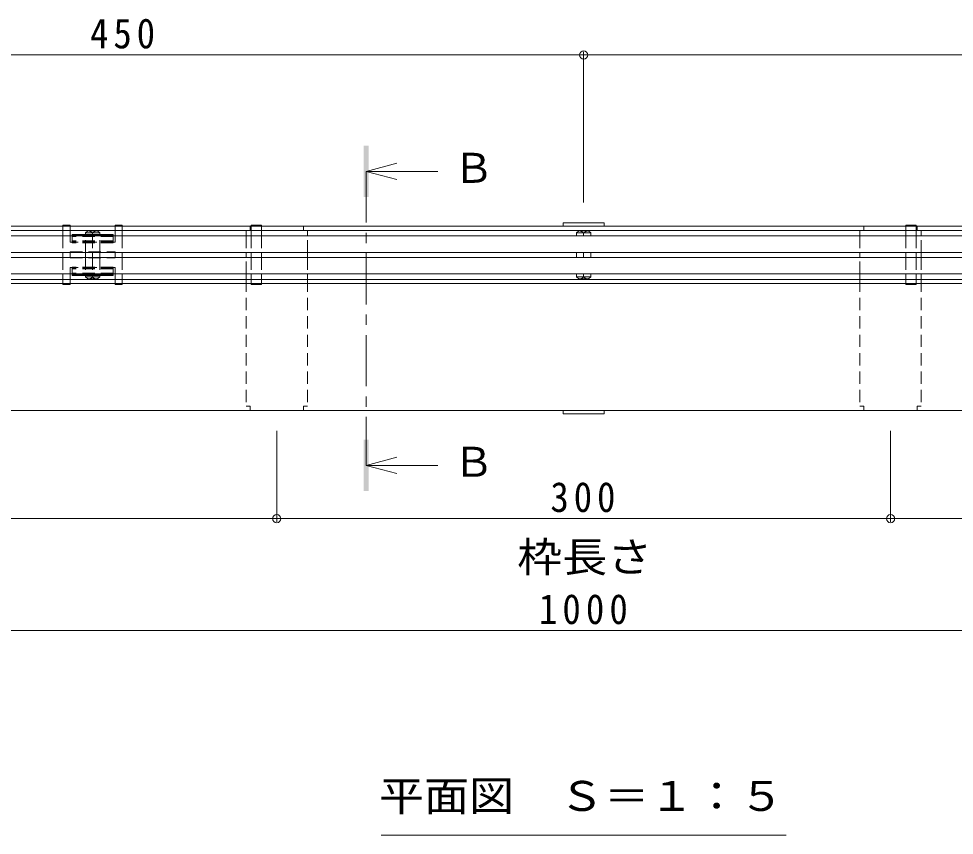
# Model space of a CAD drawing. Units: millimetres at full size, sheet at 1:5. Extents: x -1624 to 1942, y -1375 to 1322.
# Drawn here: x -1151.1 to -693.9, y 480.6 to 879.7 of the extents above; entities that cross this region are included whole.
import ezdxf
from ezdxf.enums import TextEntityAlignment as Align

# ---------------------------------------------------------------- set-up
doc = ezdxf.new("R2010")
doc.units = ezdxf.units.MM
doc.header["$LTSCALE"] = 5
doc.header["$PDMODE"] = 32
doc.header["$PDSIZE"] = 4
doc.linetypes.add('CHAIN1', pattern=[8, 5, -1, 1, -1])
doc.linetypes.add('DASHED1', pattern=[1.8, 1.2, -0.6])
for name, color, linetype, lineweight in [('E-2', 3, 'Continuous', 18), ('E-3', 4, 'Continuous', 18), ('E-4', 7, 'Continuous', 18), ('E-5', 7, 'Continuous', 18), ('E-7', 134, 'DASHED1', 9), ('E-8', 5, 'Continuous', 9), ('E-9', 2, 'Continuous', 18), ('E-B', 1, 'Continuous', 9)]:
    doc.layers.add(name, color=color, linetype=linetype, lineweight=lineweight)
doc.styles.add('ＭＳ ゴシック', font='')
doc.styles.get('ＭＳ ゴシック').set_extended_font_data('MS Gothic')

msp = doc.modelspace()

# ---------------------------------------------------------------- linework, layer by layer
at = {"layer": 'E-2'}
for p, q in [((-1374.52, 773.507), (-375.52, 773.507)), ((-1117.37, 776.007), (-1118.556, 775.007)), ((-1118.556, 775.007), (-1118.556, 773.507)), ((-1118.556, 775.007), (-1111.485, 775.007)), ((-1112.67, 776.007), (-1117.37, 776.007)), ((-1115.02, 775.007), (-1115.02, 773.507)), ((-1112.67, 776.007), (-1111.485, 775.007)), ((-1111.485, 775.007), (-1111.485, 773.507)), ((-877.37, 776.007), (-878.556, 775.007)), ((-878.556, 775.007), (-878.556, 773.507)), ((-878.556, 775.007), (-871.485, 775.007)), ((-872.67, 776.007), (-877.37, 776.007)), ((-875.02, 775.007), (-875.02, 773.507)), ((-872.67, 776.007), (-871.485, 775.007)), ((-871.485, 775.007), (-871.485, 773.507)), ((-375.52, 765.507), (-1374.52, 765.507)), ((-1118.556, 763.007), (-1118.556, 765.507)), ((-1115.02, 765.507), (-1115.02, 763.007)), ((-1111.485, 763.007), (-1111.485, 765.507)), ((-878.556, 763.007), (-878.556, 765.507)), ((-875.02, 765.507), (-875.02, 763.007)), ((-871.485, 763.007), (-871.485, 765.507)), ((-1374.52, 763.007), (-375.52, 763.007)), ((-1374.52, 755.007), (-375.52, 755.007)), ((-1118.556, 753.507), (-1118.556, 755.007)), ((-1115.02, 753.507), (-1115.02, 755.007)), ((-1111.485, 753.507), (-1111.485, 755.007)), ((-878.556, 753.507), (-878.556, 755.007)), ((-875.02, 753.507), (-875.02, 755.007)), ((-871.485, 753.507), (-871.485, 755.007)), ((-1118.556, 753.507), (-1111.485, 753.507)), ((-1117.37, 752.507), (-1118.556, 753.507)), ((-1112.67, 752.507), (-1117.37, 752.507)), ((-1112.67, 752.507), (-1111.485, 753.507)), ((-878.556, 753.507), (-871.485, 753.507)), ((-877.37, 752.507), (-878.556, 753.507)), ((-872.67, 752.507), (-877.37, 752.507)), ((-872.67, 752.507), (-871.485, 753.507))]:
    msp.add_line(p, q, dxfattribs=at)
at = {"layer": 'E-2', "color": 4}
for p, q in [((-1105.02, 774.256), (-1125.02, 774.256)), ((-1125.02, 773.507), (-1125.02, 774.256)), ((-1105.02, 773.757), (-1125.02, 773.757)), ((-1105.02, 773.507), (-1105.02, 774.256)), ((-1125.02, 755.007), (-1125.02, 754.259)), ((-1105.02, 754.757), (-1125.02, 754.757)), ((-1105.02, 755.007), (-1105.02, 754.259)), ((-1105.02, 754.259), (-1125.02, 754.259))]:
    msp.add_line(p, q, dxfattribs=at)
at = {"layer": 'E-2', "color": 4, "linetype": 'DASHED1'}
for p, q in [((-1105.02, 773.902), (-1125.02, 773.902)), ((-1125.02, 770.207), (-1125.02, 773.507)), ((-1105.02, 773.257), (-1125.02, 773.257)), ((-1105.02, 770.207), (-1105.02, 773.507)), ((-1105.02, 771.075), (-1125.02, 771.075)), ((-1105.02, 770.707), (-1125.02, 770.707)), ((-1105.02, 770.679), (-1125.02, 770.679)), ((-1105.02, 770.207), (-1125.02, 770.207)), ((-1125.02, 758.307), (-1125.02, 755.007)), ((-1105.02, 758.307), (-1125.02, 758.307)), ((-1105.02, 757.836), (-1125.02, 757.836)), ((-1105.02, 757.807), (-1125.02, 757.807)), ((-1105.02, 757.439), (-1125.02, 757.439)), ((-1105.02, 755.257), (-1125.02, 755.257)), ((-1105.02, 754.612), (-1125.02, 754.612)), ((-1105.02, 758.307), (-1105.02, 755.007))]:
    msp.add_line(p, q, dxfattribs=at)
at = {"layer": 'E-2', "linetype": 'DASHED1'}
for p, q in [((-1118.556, 765.507), (-1118.556, 773.507)), ((-1115.02, 773.507), (-1115.02, 765.507)), ((-1111.485, 765.507), (-1111.485, 773.507)), ((-1118.556, 763.007), (-1118.556, 755.007)), ((-1115.02, 763.007), (-1115.02, 755.007)), ((-1111.485, 763.007), (-1111.485, 755.007))]:
    msp.add_line(p, q, dxfattribs=at)
at = {"layer": 'E-2'}
for centre, start, end in [((-1117.423, 772.621), 44.79445, 89.10294), ((-1112.617, 772.621), 90.89706, 135.20555), ((-877.423, 772.621), 44.79445, 89.10294), ((-872.617, 772.621), 90.89706, 135.20555), ((-1117.423, 755.893), 270.89706, 315.20555), ((-1112.617, 755.893), 224.79445, 269.10294), ((-877.423, 755.893), 270.89706, 315.20555), ((-872.617, 755.893), 224.79445, 269.10294)]:
    msp.add_arc(centre, 3.386, start, end, dxfattribs=at)
at = {"layer": 'E-3'}
for p, q in [((-375.02, 778.257), (-1375.02, 778.257)), ((-375.02, 776.257), (-1375.02, 776.257)), ((-1375.02, 752.257), (-375.02, 752.257)), ((-1375.02, 750.257), (-375.02, 750.257))]:
    msp.add_line(p, q, dxfattribs=at)
msp.add_lwpolyline([(-1375.02, 688.257), (-375.02, 688.257), (-375.02, 778.257)], dxfattribs=at)
at = {"layer": 'E-4'}
for p, q in [((-1325.02, 861.966), (-875.02, 861.966)), ((-875.02, 863.466), (-875.02, 789.857)), ((-875.02, 861.966), (-425.02, 861.966)), ((-1025.02, 633.892), (-1025.02, 678.257)), ((-725.02, 633.892), (-725.02, 678.257)), ((-1325.02, 635.392), (-1025.02, 635.392)), ((-1025.02, 635.392), (-725.02, 635.392)), ((-725.02, 635.392), (-425.02, 635.392)), ((-1375.02, 580.628), (-375.02, 580.628))]:
    msp.add_line(p, q, dxfattribs=at)
for p in [(-875.02, 861.966), (-1025.02, 635.392), (-725.02, 635.392)]:
    msp.add_point(p, dxfattribs=at)
at = {"layer": 'E-5', "color": 4}
for p, q in [((-981.303, 805.068), (-966.303, 809.068)), ((-981.303, 805.068), (-946.303, 805.068)), ((-981.303, 805.068), (-966.303, 801.068)), ((-981.303, 661.412), (-966.303, 665.412)), ((-981.303, 661.412), (-946.303, 661.412)), ((-981.303, 661.412), (-966.303, 657.412))]:
    msp.add_line(p, q, dxfattribs=at)
at = {"layer": 'E-5', "color": 4, "linetype": 'CHAIN1'}
msp.add_line((-981.303, 805.068), (-981.303, 661.412), dxfattribs=at)
at = {"layer": 'E-5'}
msp.add_line((-974.02, 480.628), (-776.02, 480.628), dxfattribs=at)
at = {"layer": 'E-5', "color": 4}
for points in [[(-982.553, 792.568), (-980.053, 792.568), (-982.553, 817.568), (-980.053, 817.568)], [(-982.553, 648.912), (-980.053, 648.912), (-982.553, 673.912), (-980.053, 673.912)]]:
    msp.add_solid(points, dxfattribs=at)
at = {"layer": 'E-7'}
for p, q in [((-1038.02, 776.257), (-1038.02, 778.257)), ((-1012.02, 776.257), (-1012.02, 778.257)), ((-738.02, 776.257), (-738.02, 778.257)), ((-712.02, 776.257), (-712.02, 778.257)), ((-1038.02, 776.257), (-1040.02, 776.257)), ((-1040.02, 773.507), (-1040.02, 765.507)), ((-1012.02, 776.257), (-1010.02, 776.257)), ((-1010.02, 765.507), (-1010.02, 773.507)), ((-738.02, 776.257), (-740.02, 776.257)), ((-740.02, 773.507), (-740.02, 765.507)), ((-712.02, 776.257), (-710.02, 776.257)), ((-710.02, 765.507), (-710.02, 773.507)), ((-1040.02, 755.007), (-1040.02, 763.007)), ((-1010.02, 763.007), (-1010.02, 755.007)), ((-740.02, 755.007), (-740.02, 763.007)), ((-710.02, 763.007), (-710.02, 755.007)), ((-1040.02, 752.257), (-1040.02, 690.257)), ((-1010.02, 752.257), (-1010.02, 690.257)), ((-740.02, 752.257), (-740.02, 690.257)), ((-710.02, 752.257), (-710.02, 690.257)), ((-740.02, 690.257), (-738.02, 690.257)), ((-738.02, 690.257), (-738.02, 688.257)), ((-710.02, 690.257), (-712.02, 690.257)), ((-712.02, 690.257), (-712.02, 688.257))]:
    msp.add_line(p, q, dxfattribs=at)
at = {"layer": 'E-7', "linetype": 'Continuous'}
for p, q in [((-1040.02, 773.507), (-1040.02, 776.257)), ((-1010.02, 776.257), (-1010.02, 773.507)), ((-740.02, 773.507), (-740.02, 776.257)), ((-710.02, 776.257), (-710.02, 773.507)), ((-1040.02, 763.007), (-1040.02, 765.507)), ((-1010.02, 765.507), (-1010.02, 763.007)), ((-740.02, 763.007), (-740.02, 765.507)), ((-710.02, 765.507), (-710.02, 763.007)), ((-1040.02, 752.257), (-1040.02, 755.007)), ((-1010.02, 755.007), (-1010.02, 752.257)), ((-740.02, 752.257), (-740.02, 755.007)), ((-710.02, 755.007), (-710.02, 752.257))]:
    msp.add_line(p, q, dxfattribs=at)
at = {"layer": 'E-7'}
for points in [[(-1040.02, 690.257), (-1038.02, 690.257), (-1038.02, 688.257)], [(-1010.02, 690.257), (-1012.02, 690.257), (-1012.02, 688.257)]]:
    msp.add_lwpolyline(points, dxfattribs=at)
at = {"layer": 'E-8'}
for p, q in [((-1129.52, 778.757), (-1126.02, 778.757)), ((-1129.52, 778.757), (-1129.52, 778.257)), ((-1126.02, 778.757), (-1126.02, 778.257)), ((-1104.02, 778.757), (-1100.52, 778.757)), ((-1104.02, 778.757), (-1104.02, 778.257)), ((-1100.52, 778.757), (-1100.52, 778.257)), ((-1129.52, 776.257), (-1129.52, 773.507)), ((-1126.02, 773.507), (-1126.02, 776.257)), ((-1104.02, 776.257), (-1104.02, 773.507)), ((-1100.52, 773.507), (-1100.52, 776.257)), ((-1129.52, 763.007), (-1129.52, 765.507)), ((-1126.02, 765.507), (-1126.02, 763.007)), ((-1104.02, 763.007), (-1104.02, 765.507)), ((-1100.52, 765.507), (-1100.52, 763.007)), ((-1129.52, 755.007), (-1129.52, 752.257)), ((-1126.02, 752.257), (-1126.02, 755.007)), ((-1104.02, 755.007), (-1104.02, 752.257)), ((-1100.52, 752.257), (-1100.52, 755.007)), ((-1129.52, 750.257), (-1129.52, 749.757)), ((-1126.02, 750.257), (-1126.02, 749.757)), ((-1104.02, 750.257), (-1104.02, 749.757)), ((-1100.52, 750.257), (-1100.52, 749.757)), ((-1129.52, 749.757), (-1126.02, 749.757)), ((-1104.02, 749.757), (-1100.52, 749.757))]:
    msp.add_line(p, q, dxfattribs=at)
at = {"layer": 'E-8', "linetype": 'DASHED1'}
for p, q in [((-1129.52, 778.257), (-1129.52, 776.257)), ((-1126.02, 778.257), (-1126.02, 776.257)), ((-1104.02, 778.257), (-1104.02, 776.257)), ((-1100.52, 778.257), (-1100.52, 776.257)), ((-1129.52, 773.507), (-1129.52, 765.507)), ((-1126.02, 773.507), (-1126.02, 770.457)), ((-1104.02, 773.507), (-1104.02, 770.457)), ((-1100.52, 773.507), (-1100.52, 765.507)), ((-1104.02, 770.457), (-1126.02, 770.457)), ((-1126.02, 765.757), (-1104.02, 765.757)), ((-1126.02, 765.757), (-1126.02, 765.507)), ((-1104.02, 765.507), (-1104.02, 765.757)), ((-1129.52, 763.007), (-1129.52, 755.007)), ((-1126.02, 763.007), (-1126.02, 762.757)), ((-1126.02, 762.757), (-1104.02, 762.757)), ((-1104.02, 762.757), (-1104.02, 763.007)), ((-1100.52, 763.007), (-1100.52, 755.007)), ((-1104.02, 758.057), (-1126.02, 758.057)), ((-1126.02, 758.057), (-1126.02, 755.007)), ((-1104.02, 758.057), (-1104.02, 755.007)), ((-1129.52, 752.257), (-1129.52, 750.257)), ((-1126.02, 752.257), (-1126.02, 750.257)), ((-1104.02, 752.257), (-1104.02, 750.257)), ((-1100.52, 752.257), (-1100.52, 750.257))]:
    msp.add_line(p, q, dxfattribs=at)
at = {"layer": 'E-9'}
for p, q in [((-1037.52, 778.757), (-1032.52, 778.757)), ((-1037.52, 778.257), (-1037.52, 778.757)), ((-1032.52, 778.257), (-1032.52, 778.757)), ((-717.52, 778.757), (-712.52, 778.757)), ((-717.52, 778.257), (-717.52, 778.757)), ((-712.52, 778.257), (-712.52, 778.757)), ((-1037.52, 773.507), (-1037.52, 776.257)), ((-1032.52, 773.507), (-1032.52, 776.257)), ((-717.52, 773.507), (-717.52, 776.257)), ((-712.52, 773.507), (-712.52, 776.257)), ((-1037.52, 763.007), (-1037.52, 765.507)), ((-1032.52, 763.007), (-1032.52, 765.507)), ((-717.52, 763.007), (-717.52, 765.507)), ((-712.52, 763.007), (-712.52, 765.507)), ((-1037.52, 752.257), (-1037.52, 755.007)), ((-1032.52, 752.257), (-1032.52, 755.007)), ((-717.52, 752.257), (-717.52, 755.007)), ((-712.52, 752.257), (-712.52, 755.007)), ((-1037.52, 749.757), (-1037.52, 750.257)), ((-1032.52, 749.757), (-1032.52, 750.257)), ((-717.52, 749.757), (-717.52, 750.257)), ((-712.52, 749.757), (-712.52, 750.257)), ((-1037.52, 749.757), (-1032.52, 749.757)), ((-717.52, 749.757), (-712.52, 749.757))]:
    msp.add_line(p, q, dxfattribs=at)
at = {"layer": 'E-9', "linetype": 'DASHED1'}
for p, q in [((-1037.52, 778.257), (-1037.52, 776.257)), ((-1032.52, 778.257), (-1032.52, 776.257)), ((-717.52, 778.257), (-717.52, 776.257)), ((-712.52, 778.257), (-712.52, 776.257)), ((-1037.52, 773.507), (-1037.52, 765.507)), ((-1032.52, 773.507), (-1032.52, 765.507)), ((-717.52, 773.507), (-717.52, 765.507)), ((-712.52, 773.507), (-712.52, 765.507)), ((-1037.52, 763.007), (-1037.52, 755.007)), ((-1032.52, 763.007), (-1032.52, 755.007)), ((-717.52, 763.007), (-717.52, 755.007)), ((-712.52, 763.007), (-712.52, 755.007)), ((-1037.52, 752.257), (-1037.52, 750.257)), ((-1032.52, 752.257), (-1032.52, 750.257)), ((-717.52, 752.257), (-717.52, 750.257)), ((-712.52, 752.257), (-712.52, 750.257))]:
    msp.add_line(p, q, dxfattribs=at)
at = {"layer": 'E-B'}
for p, q in [((-885.02, 778.257), (-885.02, 779.857)), ((-865.02, 688.257), (-865.02, 686.657))]:
    msp.add_line(p, q, dxfattribs=at)
at = {"layer": 'E-B', "linetype": 'DASHED1'}
for p, q in [((-865.02, 778.257), (-885.02, 778.257)), ((-885.02, 688.257), (-865.02, 688.257))]:
    msp.add_line(p, q, dxfattribs=at)
at = {"layer": 'E-B'}
for points in [[(-885.02, 779.857), (-865.02, 779.857), (-865.02, 778.257)], [(-865.02, 686.657), (-885.02, 686.657), (-885.02, 688.257)]]:
    msp.add_lwpolyline(points, dxfattribs=at)

# ---------------------------------------------------------------- texts
at = {"layer": 'E-4', "color": 2, "style": 'ＭＳ ゴシック', "width": 1.1}
msp.add_text('枠長さ', height=14.66, dxfattribs=at).set_placement((-907.52, 604.879), align=Align.BOTTOM_LEFT)
at = {"layer": 'E-4', "color": 2, "char_height": 14.66, "attachment_point": 7, "style": 'ＭＳ ゴシック'}
for s, insert in [('\\T1.27;\\W0.9;450', (-1116.27, 864.966)), ('\\T1.27;\\W0.9;300', (-891.27, 638.392)), ('\\T1.28;\\W0.9;1000', (-896.895, 583.628))]:
    msp.add_mtext(s, dxfattribs=dict(at, insert=insert))
at = {"layer": 'E-5', "color": 2, "style": 'ＭＳ ゴシック'}
for p in [(-938.803, 795.068), (-938.803, 651.412)]:
    msp.add_text('Ｂ', height=14.66, dxfattribs=at).set_placement(p, align=Align.BOTTOM_LEFT)
at = {"layer": 'E-5', "color": 2, "style": 'ＭＳ ゴシック', "width": 1.1}
msp.add_text('平面図\u3000Ｓ＝１：５', height=14.66, dxfattribs=at).set_placement((-975.02, 488.128), align=Align.BOTTOM_LEFT)

doc.saveas('drawing.dxf')
